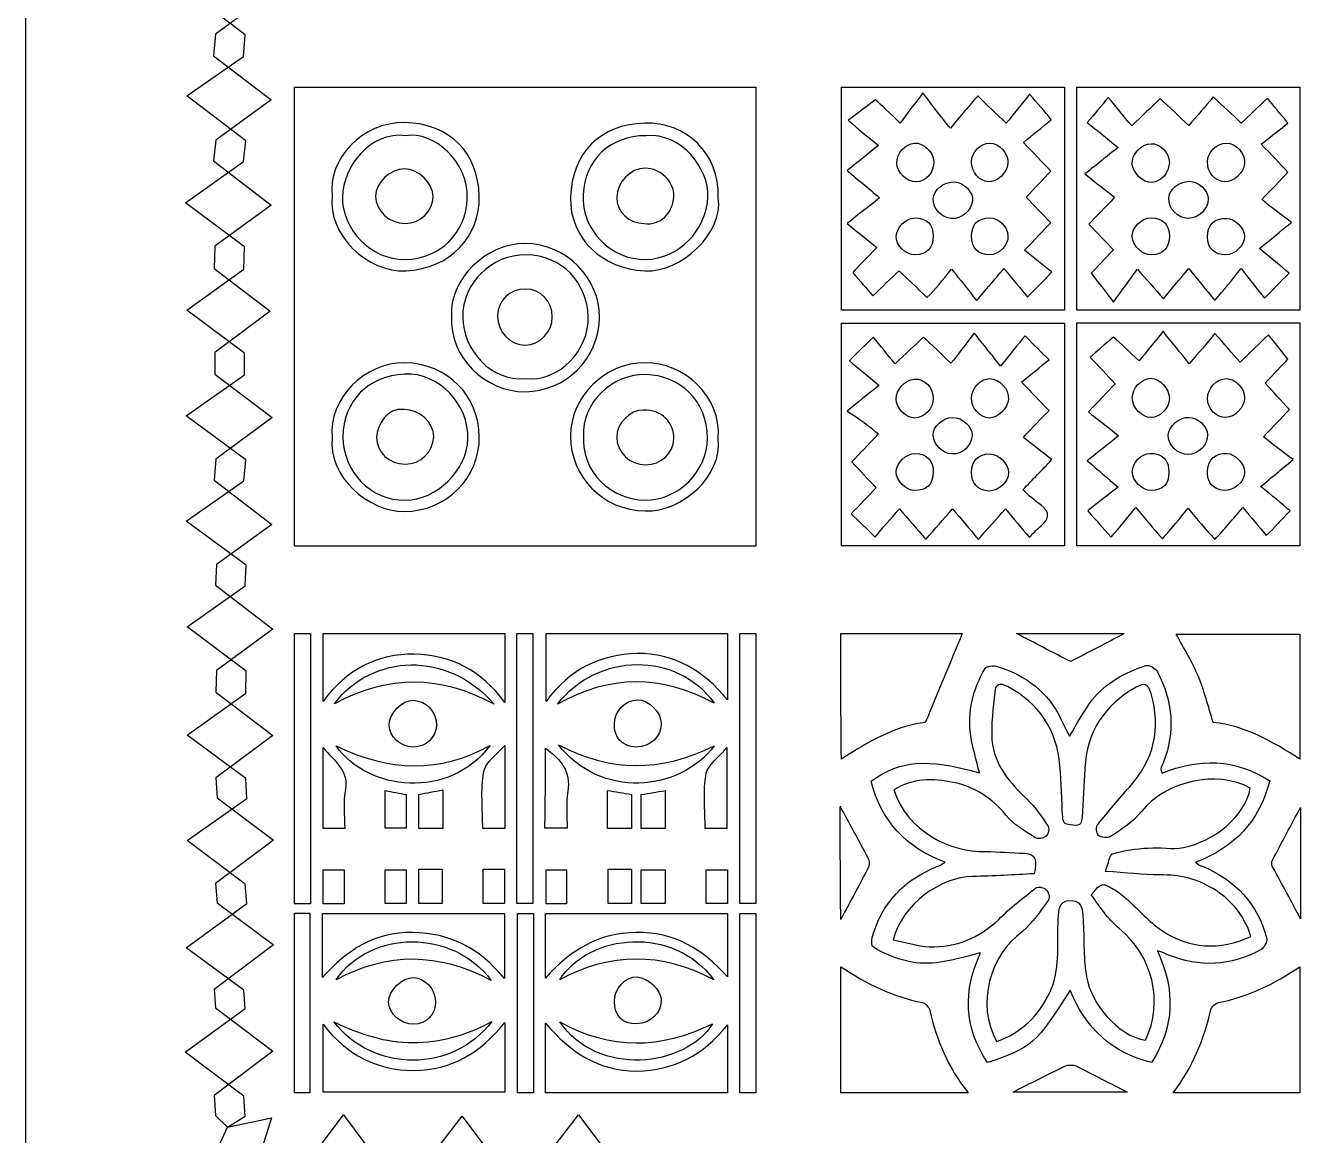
# Model space of a CAD drawing. Extents: x 10 to 233, y 268 to 515.
# Drawn here: x 123.5 to 190.6, y 392.9 to 451.3 of the extents above; entities that cross this region are included whole.
import ezdxf

# ---------------------------------------------------------------- set-up
doc = ezdxf.new("R2010")
doc.units = 0
doc.layers.add('Lid', color=7, linetype='CONTINUOUS')

msp = doc.modelspace()

# ---------------------------------------------------------------- linework, layer by layer
at = {"layer": 'Lid', "color": 1}
msp.add_lwpolyline([(126.490582, 503.357203), (123.490261, 503.357203), (123.490261, 278.354297)], dxfattribs=at)
at = {"layer": 'Lid', "color": 7}
for points in [[(132.874181, 390.58468), (134.116188, 393.288192), (135.050798, 393.872498), (134.990766, 394.923035), (131.886798, 397.239303), (135.050798, 399.545553), (134.990766, 400.506061), (131.94683, 402.73223), (135.140848, 405.068536), (135.050798, 406.089051), (132.006866, 408.375298), (135.140848, 410.591554), (135.080816, 411.642126), (132.006866, 413.928338), (135.080816, 416.144523), (135.110838, 417.285124), (132.006873, 419.631414), (135.050805, 421.787591), (135.110838, 422.868185), (131.946837, 425.184418), (134.990773, 427.310574), (135.080827, 428.421154), (131.946837, 430.737422), (135.020791, 432.8936), (135.020791, 434.034201), (131.976852, 436.290427), (134.990773, 438.446604), (135.020795, 439.617227), (131.91683, 441.93346), (134.960762, 444.119694), (135.08083, 445.200252), (131.976855, 447.576528), (134.960762, 449.642677), (135.050809, 450.783313), (131.91683, 453.189575)], [(136.41934, 452.980696), (133.483784, 450.820637), (133.393734, 449.680036), (136.41934, 447.367684), (133.513798, 445.237612), (133.393734, 444.157053), (136.41934, 441.814609), (133.453766, 439.654621), (133.423745, 438.483963), (136.359304, 436.231583), (133.453763, 434.07156), (133.453763, 432.930959), (136.479368, 430.648593), (133.513795, 428.458548), (133.423745, 427.347933), (136.44935, 425.005524), (133.543809, 422.905509), (133.483777, 421.82495), (136.509383, 419.512598), (133.543809, 417.322518), (133.513788, 416.181882), (136.509376, 413.899516), (133.513788, 411.67945), (133.573817, 410.628878), (136.539393, 408.406554), (133.48377, 406.126446), (133.573817, 405.10586), (136.539393, 402.883536), (133.423738, 400.54342), (133.48377, 399.582877), (136.509376, 397.300546), (133.423738, 394.960324), (133.48377, 393.909787), (134.116188, 393.288192), (136.441166, 393.788678), (135.767928, 391.664674)], [(137.992238, 390.984553), (140.231396, 393.938679), (142.524692, 390.864503)], [(150.298898, 390.954567), (152.598088, 393.938679), (154.80134, 391.014575)], [(144.145568, 390.864503), (146.474776, 393.878636), (148.708036, 390.894525)]]:
    msp.add_lwpolyline(points, dxfattribs=at)
for points in [[(178.171943, 448.026743)], [(190.568653, 448.026743)], [(189.938313, 446.135678)], [(143.503167, 445.475349)], [(156.140009, 445.475349)], [(169.347162, 444.034569)], [(173.279293, 444.094576)], [(183.69493, 444.06459)], [(185.706021, 444.094576)], [(184.745502, 443.074061)], [(139.631071, 442.293611)], [(159.952072, 442.203582)], [(172.228724, 441.122988)], [(143.473149, 440.852831)], [(156.049955, 440.852831)], [(171.268202, 440.192501)], [(183.69493, 440.192501)], [(174.239812, 439.201972)], [(186.666543, 439.201972)], [(172.228724, 438.451543)], [(145.904465, 435.960227)], [(148.335785, 435.990213)], [(178.171943, 435.600005)], [(190.568653, 435.630027)], [(149.806575, 432.688424)], [(171.268202, 431.637852)], [(173.279293, 431.667874)], [(183.69493, 431.637852)], [(185.706021, 431.637852)], [(143.413117, 431.067552)], [(172.288757, 430.647287)], [(184.715488, 430.647287)], [(139.631071, 429.596751)], [(140.201375, 429.626772)], [(152.868238, 429.656793)], [(159.952072, 429.536743)], [(168.386643, 429.776879)], [(156.140009, 428.155971)], [(186.726571, 428.756293)], [(173.279293, 427.765728)], [(170.277666, 426.80522)], [(182.734411, 426.80522)], [(186.096232, 424.223804)], [(137.649998, 423.863653)], [(137.649998, 419.271157)], [(148.725992, 419.271157)], [(149.356335, 419.271157)], [(150.887162, 419.271157)], [(166.405566, 419.271157)], [(178.502122, 417.800356)], [(139.751135, 415.579126)], [(151.487487, 415.549175)], [(154.489111, 414.498568)], [(186.006185, 414.588632)], [(147.94557, 413.387988)], [(148.725992, 413.387988)], [(143.893378, 413.297924)], [(150.857151, 413.237916)], [(159.741958, 413.357931)], [(143.533184, 410.806607)], [(144.193539, 410.806607)], [(155.389604, 410.806607)], [(166.375545, 410.146207)], [(140.291421, 409.005606)], [(157.160559, 409.005606)], [(160.402319, 409.005606)], [(143.533184, 406.844419)], [(144.193539, 406.87444)], [(147.585377, 406.87444)], [(154.158936, 406.87444)], [(157.160559, 406.844419)], [(160.432333, 406.844419)], [(171.898542, 407.234662)], [(140.261411, 405.043488)], [(151.967748, 405.043488)], [(161.933145, 405.073475)], [(137.649998, 404.563217)], [(161.092691, 404.53316)], [(190.598671, 404.263073)], [(166.405566, 401.741665)], [(190.568653, 401.741665)], [(148.005602, 401.021293)], [(148.695978, 401.111322)], [(150.857151, 401.141378)], [(159.711943, 401.051314)], [(154.489111, 399.910678)], [(143.923392, 398.709999)], [(148.035617, 398.860141)], [(148.725992, 398.800098)], [(151.607551, 398.830119)], [(174.600005, 397.809463)], [(150.226804, 395.108067)], [(150.857151, 395.108067)], [(175.47048, 395.138088)]]:
    msp.add_lwpolyline(points, close=True, dxfattribs=at)
for points in [[(137.649998, 423.863653), (137.649998, 431.938066), (137.649998, 439.952366), (137.649998, 448.026743)], [(137.649998, 448.026743), (145.754383, 448.026743), (153.828757, 448.026743), (161.933145, 448.026743)], [(161.933145, 448.026743), (161.933145, 439.952366), (161.933145, 431.938066), (161.933145, 423.863653)], [(166.435588, 436.290391), (166.435588, 440.16248), (166.435588, 444.06459), (166.435588, 448.026743)], [(166.435588, 448.026743), (170.337694, 448.026743), (174.209797, 448.026743), (178.171943, 448.026743)], [(170.727909, 447.7266), (170.277666, 447.126243), (169.887455, 446.645971), (169.527258, 446.135678)], [(172.168692, 445.865591), (171.658417, 446.495864), (171.268202, 447.006192), (170.727909, 447.7266)], [(176.340949, 447.666557), (175.890706, 447.096221), (175.500495, 446.615985), (175.110287, 446.135678)], [(177.481571, 446.315771), (177.121371, 446.766092), (176.791199, 447.126243), (176.340949, 447.666557)], [(178.171943, 448.026743), (178.171943, 444.124633), (178.171943, 440.222523), (178.171943, 436.290391)], [(178.832301, 436.290391), (178.832301, 440.222523), (178.832301, 444.094576), (178.832301, 448.026743)], [(178.832301, 448.026743), (182.734411, 448.026743), (186.636525, 448.026743), (190.568653, 448.026743)], [(190.568653, 448.026743), (190.568653, 444.094576), (190.568653, 440.222523), (190.568653, 436.290391)], [(168.236561, 447.366343), (167.7563, 447.006192), (167.336071, 446.706014), (166.795781, 446.28582)], [(169.527258, 446.135678), (168.986968, 446.676028), (168.536722, 447.066235), (168.236561, 447.366343)], [(173.609472, 447.576493), (173.159229, 447.036178), (172.739, 446.555907), (172.168692, 445.865591)], [(175.110287, 446.135678), (174.569991, 446.645971), (174.119751, 447.066235), (173.609472, 447.576493)], [(180.483192, 447.486464), (180.092984, 447.036178), (179.79282, 446.645971), (179.372591, 446.165735)], [(181.71386, 445.985642), (181.293631, 446.495864), (180.933438, 446.946185), (180.483192, 447.486464)], [(183.214672, 447.426421), (182.734411, 446.946185), (182.284171, 446.555907), (181.71386, 445.985642)], [(184.715488, 446.015628), (184.175191, 446.525956), (183.69493, 446.976136), (183.214672, 447.426421)], [(186.006185, 447.51645), (185.555942, 446.976136), (185.135713, 446.495864), (184.715488, 446.015628)], [(187.476979, 446.135678), (186.996721, 446.615985), (186.546475, 447.006192), (186.006185, 447.51645)], [(188.857727, 447.456372), (188.347451, 446.976136), (187.927226, 446.555907), (187.476979, 446.135678)], [(189.938313, 446.135678), (189.518088, 446.645971), (189.187905, 447.036178), (188.857727, 447.456372)], [(166.795781, 446.28582), (167.336071, 445.805549), (167.786317, 445.445327), (168.386643, 444.965091)], [(176.01077, 445.115162), (176.521049, 445.535356), (176.971292, 445.895577), (177.481571, 446.315771)], [(143.443131, 446.165735), (141.221929, 446.195721), (139.390938, 444.244683), (139.631071, 442.293611)], [(143.503167, 445.475349), (141.612144, 445.715484), (140.201375, 443.824454), (140.171364, 442.263624)], [(147.375262, 442.293611), (147.31523, 444.544862), (145.874451, 446.105727), (143.443131, 446.165735)], [(146.744923, 442.173525), (146.804951, 444.124633), (145.003975, 445.715484), (143.503167, 445.475349)], [(156.079976, 446.135678), (153.768721, 446.07567), (152.237895, 444.574813), (152.177863, 442.233603)], [(159.952072, 442.203582), (160.042119, 444.574813), (158.241142, 446.195756), (156.079976, 446.135678)], [(159.411775, 442.263624), (159.471811, 443.704439), (158.031031, 445.655442), (156.140009, 445.475349)], [(179.372591, 446.165735), (179.88287, 445.745506), (180.363131, 445.38532), (180.99347, 444.84504)], [(188.527551, 445.025134), (189.097859, 445.475349), (189.578116, 445.835535), (189.938313, 446.135678)], [(156.140009, 445.475349), (154.248982, 445.475349), (152.928267, 444.184676), (152.838217, 442.383675)], [(168.386643, 444.965091), (167.816332, 444.51484), (167.366089, 444.124633), (166.735745, 443.644397)], [(169.347162, 444.034569), (169.347162, 444.544862), (169.797408, 445.05512), (170.277666, 445.085141)], [(170.277666, 445.085141), (170.757927, 445.115127), (171.268202, 444.634891), (171.298213, 444.124633)], [(173.279293, 444.094576), (173.279293, 444.604905), (173.759554, 445.085141), (174.239812, 445.085141)], [(174.239812, 445.085141), (174.750091, 445.085141), (175.230352, 444.544862), (175.200334, 444.004547)], [(177.45155, 443.614305), (176.971292, 444.094576), (176.581081, 444.544862), (176.01077, 445.115162)], [(181.743875, 443.974561), (181.713853, 444.51484), (182.224136, 445.05512), (182.734411, 445.05512)], [(182.734411, 445.05512), (183.214672, 445.085106), (183.69493, 444.574813), (183.69493, 444.06459)], [(185.706021, 444.094576), (185.706021, 444.604905), (186.186282, 445.085141), (186.696557, 445.085141)], [(186.696557, 445.085141), (187.206832, 445.085141), (187.687093, 444.544862), (187.657079, 444.004547)], [(189.938313, 443.554332), (189.48807, 444.034569), (189.067841, 444.484784), (188.527551, 445.025134)], [(180.99347, 444.84504), (180.363131, 444.364769), (179.912887, 443.974561), (179.252526, 443.464304)], [(143.443131, 443.734425), (142.69273, 443.734425), (141.942323, 443.014018), (141.912305, 442.293611)], [(144.943946, 442.263624), (144.943946, 442.984032), (144.193539, 443.704439), (143.443131, 443.734425)], [(156.109991, 443.764412), (155.329569, 443.764412), (154.609175, 443.014018), (154.609175, 442.233603)], [(157.610803, 442.263624), (157.670838, 443.044039), (156.890409, 443.764412), (156.109991, 443.764412)], [(166.735745, 443.644397), (167.336071, 443.134068), (167.816332, 442.743931), (168.446675, 442.203582)], [(170.367712, 443.044039), (169.887455, 443.014053), (169.347162, 443.554332), (169.347162, 444.034569)], [(171.298213, 444.124633), (171.328234, 443.554332), (170.877988, 443.044039), (170.367712, 443.044039)], [(174.179783, 443.044039), (173.699522, 443.074026), (173.279293, 443.554332), (173.279293, 444.094576)], [(175.200334, 444.004547), (175.170312, 443.524276), (174.600012, 443.014018), (174.179783, 443.044039)], [(176.160852, 442.233603), (176.611096, 442.713839), (177.031325, 443.16409), (177.45155, 443.614305)], [(182.764429, 443.014018), (182.314186, 442.984032), (181.773892, 443.524276), (181.743875, 443.974561)], [(183.69493, 444.06459), (183.69493, 443.524276), (183.274704, 443.044039), (182.764429, 443.014018)], [(186.60651, 443.044039), (186.096232, 443.074026), (185.676006, 443.554332), (185.706021, 444.094576)], [(187.657079, 444.004547), (187.627058, 443.524276), (187.05675, 443.014018), (186.60651, 443.044039)], [(171.268202, 442.143574), (171.268202, 442.623811), (171.838513, 443.074061), (172.408825, 443.044039)], [(172.408825, 443.044039), (172.889082, 443.014053), (173.369343, 442.50376), (173.339325, 442.05351)], [(179.252526, 443.464304), (179.852852, 442.984032), (180.333113, 442.623811), (180.81337, 442.233603)], [(183.664915, 442.173525), (183.664915, 442.623811), (184.205212, 443.074061), (184.745502, 443.074061)], [(184.745502, 443.074061), (185.225763, 443.074061), (185.736038, 442.593789), (185.736038, 442.143574)], [(188.557566, 442.113517), (189.097859, 442.683853), (189.518088, 443.104082), (189.938313, 443.554332)], [(139.631071, 442.293611), (139.390938, 440.252509), (141.492079, 438.27145), (143.503167, 438.361514)], [(140.171364, 442.263624), (140.141343, 440.582744), (141.642155, 438.931815), (143.473149, 438.961801)], [(141.912305, 442.293611), (141.942326, 441.513196), (142.632695, 440.852831), (143.473149, 440.852831)], [(143.473149, 440.852831), (144.253571, 440.852831), (144.943946, 441.513196), (144.943946, 442.263624)], [(143.503167, 438.361514), (145.874451, 438.481565), (147.405277, 440.16248), (147.375262, 442.293611)], [(152.838217, 442.383675), (152.74817, 440.492645), (154.309018, 438.931815), (156.140009, 438.961801)], [(156.049955, 440.852831), (156.920431, 440.732745), (157.55077, 441.393145), (157.610803, 442.263624)], [(156.140009, 438.961801), (157.880949, 438.991787), (159.321729, 440.492645), (159.411775, 442.263624)], [(143.473149, 438.961801), (145.334157, 438.991787), (146.684887, 440.372559), (146.744923, 442.173525)], [(152.177863, 442.233603), (152.11783, 440.072416), (153.858771, 438.451543), (156.079976, 438.361514)], [(154.609175, 442.233603), (154.609175, 441.453153), (155.269536, 440.852831), (156.049955, 440.852831)], [(156.079976, 438.361514), (158.031031, 438.27145), (160.222219, 440.342608), (159.952072, 442.203582)], [(168.446675, 442.203582), (167.846346, 441.723345), (167.366089, 441.363124), (166.735745, 440.852831)], [(172.228724, 441.122988), (171.688431, 441.152974), (171.268202, 441.633281), (171.268202, 442.143574)], [(173.339325, 442.05351), (173.249279, 441.51316), (172.769018, 441.062981), (172.228724, 441.122988)], [(177.45155, 440.882852), (177.00131, 441.363124), (176.581081, 441.813374), (176.160852, 442.233603)], [(180.81337, 442.233603), (180.303095, 441.693253), (179.88287, 441.243074), (179.462641, 440.82288)], [(184.68547, 441.122988), (184.145176, 441.122988), (183.634901, 441.633281), (183.664915, 442.173525)], [(185.736038, 442.143574), (185.736038, 441.603224), (185.255777, 441.122988), (184.68547, 441.122988)], [(190.118413, 440.912909), (189.518088, 441.363124), (189.037827, 441.723345), (188.557566, 442.113517)], [(169.317147, 440.192501), (169.347169, 440.672773), (169.827423, 441.122988), (170.277666, 441.153009)], [(170.277666, 441.153009), (170.93802, 441.153009), (171.268202, 440.792788), (171.268202, 440.192501)], [(173.279293, 440.192501), (173.279293, 440.792788), (173.63949, 441.153009), (174.239812, 441.153009)], [(174.239812, 441.153009), (174.720073, 441.153009), (175.200334, 440.672773), (175.200334, 440.192501)], [(181.743875, 440.16248), (181.713853, 440.642716), (182.224136, 441.153009), (182.734411, 441.153009)], [(182.734411, 441.153009), (183.334737, 441.153009), (183.69493, 440.792788), (183.69493, 440.192501)], [(185.706021, 440.132459), (185.675999, 440.762837), (186.066217, 441.153009), (186.696557, 441.122988)], [(186.696557, 441.122988), (187.1468, 441.122988), (187.627061, 440.642716), (187.657079, 440.16248)], [(188.437501, 439.532137), (189.037827, 440.012373), (189.48807, 440.402616), (190.118413, 440.912909)], [(166.735745, 440.852831), (167.336071, 440.372559), (167.816332, 439.982387), (168.296593, 439.592144)], [(176.070806, 439.442108), (176.611096, 440.012373), (177.00131, 440.432637), (177.45155, 440.882852)], [(179.462641, 440.82288), (179.912887, 440.342608), (180.333113, 439.892323), (180.753342, 439.472094)], [(149.776564, 439.802294), (147.76547, 439.802294), (145.784404, 437.941321), (145.904465, 435.960227)], [(153.708692, 435.930135), (153.708692, 437.911229), (151.997763, 439.802294), (149.776564, 439.802294)], [(168.296593, 439.592144), (167.786317, 439.05183), (167.366089, 438.631601), (167.03591, 438.27145)], [(170.307684, 439.201972), (169.827423, 439.201972), (169.287129, 439.71223), (169.317147, 440.192501)], [(171.268202, 440.192501), (171.268202, 439.562158), (170.93802, 439.231958), (170.307684, 439.201972)], [(174.239812, 439.201972), (173.63949, 439.201972), (173.279293, 439.562158), (173.279293, 440.192501)], [(175.200334, 440.192501), (175.230355, 439.71223), (174.720073, 439.201972), (174.239812, 439.201972)], [(182.764429, 439.201972), (182.284171, 439.171986), (181.773892, 439.652187), (181.743875, 440.16248)], [(183.69493, 440.192501), (183.69493, 439.562158), (183.364754, 439.231958), (182.764429, 439.201972)], [(186.666543, 439.201972), (186.066217, 439.201972), (185.706021, 439.532137), (185.706021, 440.132459)], [(187.657079, 440.16248), (187.657079, 439.71223), (187.1468, 439.201972), (186.666543, 439.201972)], [(149.836597, 439.201972), (148.035617, 439.231958), (146.474776, 437.701185), (146.50479, 435.930135)], [(153.108367, 435.960227), (153.048331, 437.731136), (151.757634, 439.171951), (149.836597, 439.201972)], [(177.511586, 438.301471), (177.031325, 438.661693), (176.581081, 439.05183), (176.070806, 439.442108)], [(180.753342, 439.472094), (180.303095, 438.991858), (179.88287, 438.541607), (179.582705, 438.241429)], [(189.998345, 438.241429), (189.548102, 438.631601), (189.067841, 439.021879), (188.437501, 439.532137)], [(167.03591, 438.27145), (167.426121, 437.8212), (167.7563, 437.430992), (168.086478, 437.040785)], [(168.086478, 437.040785), (168.596754, 437.521056), (169.016979, 437.941321), (169.467229, 438.361514)], [(169.467229, 438.361514), (169.947487, 437.911229), (170.39773, 437.491), (170.93802, 436.950721)], [(170.93802, 436.950721), (171.388267, 437.400971), (171.748467, 437.851186), (172.228724, 438.451543)], [(172.228724, 438.451543), (172.708985, 437.881278), (173.069179, 437.400971), (173.54944, 436.800649)], [(173.54944, 436.800649), (174.059715, 437.400971), (174.449926, 437.851186), (174.990219, 438.481565)], [(174.990219, 438.481565), (175.47048, 437.911229), (175.860691, 437.430992), (176.220885, 436.980777)], [(176.220885, 436.980777), (176.671131, 437.430992), (177.031325, 437.791214), (177.511586, 438.301471)], [(179.582705, 438.241429), (179.942902, 437.761157), (180.273081, 437.37095), (180.753342, 436.710585)], [(180.753342, 436.710585), (181.203585, 437.340963), (181.563778, 437.8212), (182.014025, 438.451543)], [(182.014025, 438.451543), (182.5243, 437.881278), (182.914511, 437.430992), (183.394772, 436.890678)], [(183.394772, 436.890678), (183.814998, 437.400971), (184.205212, 437.881278), (184.715488, 438.481565)], [(184.715488, 438.481565), (185.225763, 437.881278), (185.585956, 437.400971), (186.096232, 436.800649)], [(186.096232, 436.800649), (186.576493, 437.37095), (186.966704, 437.851186), (187.476979, 438.481565)], [(187.476979, 438.481565), (187.95724, 437.881278), (188.317437, 437.400971), (188.707644, 436.920735)], [(188.707644, 436.920735), (189.157891, 437.400971), (189.518088, 437.761157), (189.998345, 438.241429)], [(149.806575, 437.400971), (148.996139, 437.430957), (148.365795, 436.800649), (148.335785, 435.990213)], [(151.217344, 435.930135), (151.217344, 436.770628), (150.617019, 437.400971), (149.806575, 437.400971)], [(178.171943, 436.290391), (174.299844, 436.290391), (170.39773, 436.290391), (166.435588, 436.290391)], [(190.568653, 436.290391), (186.636525, 436.290391), (182.764429, 436.290391), (178.832301, 436.290391)], [(145.904465, 435.960227), (145.814418, 433.799039), (147.675423, 431.998038), (149.806575, 431.998038)], [(146.50479, 435.930135), (146.50479, 434.249254), (147.975591, 432.508331), (149.806575, 432.688424)], [(148.335785, 435.990213), (148.335785, 435.14979), (148.996139, 434.459404), (149.776564, 434.459404)], [(149.776564, 434.459404), (150.556983, 434.459404), (151.217344, 435.14979), (151.217344, 435.930135)], [(149.806575, 432.688424), (151.577537, 432.508331), (153.168396, 434.189247), (153.108367, 435.960227)], [(149.806575, 431.998038), (151.877698, 432.028024), (153.678674, 433.678989), (153.708692, 435.930135)], [(166.435588, 423.893675), (166.435588, 427.765728), (166.435588, 431.637852), (166.435588, 435.600005)], [(166.435588, 435.600005), (170.307684, 435.600005), (174.179783, 435.600005), (178.171943, 435.600005)], [(178.171943, 435.600005), (178.171943, 431.69793), (178.171943, 427.825806), (178.171943, 423.893675)], [(178.832301, 423.893675), (178.832301, 427.825806), (178.832301, 431.69793), (178.832301, 435.630027)], [(178.832301, 435.630027), (182.734411, 435.630027), (186.636525, 435.630027), (190.568653, 435.630027)], [(190.568653, 435.630027), (190.568653, 431.69793), (190.568653, 427.825806), (190.568653, 423.893675)], [(168.116496, 434.879598), (167.696267, 434.459404), (167.306056, 434.099218), (166.855813, 433.618946)], [(169.257111, 433.468839), (168.836886, 433.979132), (168.476689, 434.429347), (168.116496, 434.879598)], [(170.757927, 434.879598), (170.277666, 434.429347), (169.827423, 434.009119), (169.257111, 433.468839)], [(172.19871, 433.498896), (171.628395, 434.039175), (171.208167, 434.459404), (170.757927, 434.879598)], [(173.429379, 435.089712), (172.949118, 434.459404), (172.588921, 433.979132), (172.19871, 433.498896)], [(174.810123, 433.348789), (174.329862, 433.979132), (173.939651, 434.429347), (173.429379, 435.089712)], [(176.10082, 434.93964), (175.710613, 434.459404), (175.320398, 433.979132), (174.810123, 433.348789)], [(177.361503, 433.678989), (176.941274, 434.099218), (176.581081, 434.459404), (176.10082, 434.93964)], [(180.753342, 434.879598), (180.303095, 434.48939), (179.912887, 434.159225), (179.522673, 433.799039)], [(182.104071, 433.618946), (181.563778, 434.129204), (181.143549, 434.549433), (180.753342, 434.879598)], [(183.364754, 435.179776), (182.884493, 434.57949), (182.494282, 434.099218), (182.104071, 433.618946)], [(184.745502, 433.468839), (184.265241, 434.069161), (183.875033, 434.549433), (183.364754, 435.179776)], [(186.096232, 435.059761), (185.676006, 434.549433), (185.255777, 434.069161), (184.745502, 433.468839)], [(187.416947, 433.558904), (186.966704, 434.069161), (186.60651, 434.48939), (186.096232, 435.059761)], [(188.917759, 434.999718), (188.407483, 434.519412), (187.987254, 434.099218), (187.416947, 433.558904)], [(189.938313, 433.708975), (189.548102, 434.189247), (189.247938, 434.57949), (188.917759, 434.999718)], [(143.443131, 433.528847), (141.372011, 433.558833), (139.390938, 431.607831), (139.631071, 429.596751)], [(147.375262, 429.626772), (147.345241, 431.787959), (145.724368, 433.468839), (143.443131, 433.528847)], [(156.109991, 433.528847), (153.978839, 433.528847), (152.177863, 431.757938), (152.177863, 429.656793)], [(159.952072, 429.536743), (160.132169, 431.817945), (158.091064, 433.528847), (156.109991, 433.528847)], [(166.855813, 433.618946), (167.306056, 433.25876), (167.786317, 432.868482), (168.416654, 432.328203)], [(175.920724, 432.508331), (176.430999, 432.92856), (176.881246, 433.288711), (177.361503, 433.678989)], [(179.522673, 433.799039), (180.002934, 433.318803), (180.423163, 432.868482), (180.843392, 432.418302)], [(188.737662, 432.448324), (189.187905, 432.92856), (189.608134, 433.37881), (189.938313, 433.708975)], [(143.443131, 432.92856), (141.552108, 432.838531), (140.201375, 431.517802), (140.201375, 429.626772)], [(146.774937, 429.506686), (146.834969, 431.307687), (145.274125, 433.018624), (143.443131, 432.92856)], [(156.140009, 432.898574), (154.369046, 432.958546), (152.718156, 431.367695), (152.868238, 429.656793)], [(159.381765, 429.566764), (159.381765, 431.547788), (157.910967, 432.868482), (156.140009, 432.898574)], [(168.416654, 432.328203), (167.786317, 431.847967), (167.336071, 431.457794), (166.735745, 430.977523)], [(169.317147, 431.607831), (169.317147, 432.118159), (169.767387, 432.628382), (170.277666, 432.658438)], [(170.277666, 432.658438), (170.787941, 432.718446), (171.298213, 432.178202), (171.268202, 431.637852)], [(173.279293, 431.667874), (173.279293, 432.178202), (173.759554, 432.688424), (174.239812, 432.688424)], [(174.239812, 432.688424), (174.750091, 432.688424), (175.260363, 432.14811), (175.230352, 431.607831)], [(177.361503, 431.007509), (176.881246, 431.487781), (176.491031, 431.938066), (175.920724, 432.508331)], [(180.843392, 432.418302), (180.393145, 431.938066), (179.972916, 431.487781), (179.432626, 430.947466)], [(181.743875, 431.667874), (181.743875, 432.178202), (182.224136, 432.688424), (182.704397, 432.718446)], [(182.704397, 432.718446), (183.214672, 432.68846), (183.69493, 432.178202), (183.69493, 431.637852)], [(185.706021, 431.637852), (185.706021, 432.178202), (186.186282, 432.688424), (186.696557, 432.688424)], [(186.696557, 432.688424), (187.176818, 432.688424), (187.657079, 432.178202), (187.657079, 431.667874)], [(190.028363, 431.067552), (189.548102, 431.547788), (189.157891, 431.998038), (188.737662, 432.448324)], [(170.307684, 430.617337), (169.827423, 430.617337), (169.317147, 431.127559), (169.317147, 431.607831)], [(171.268202, 431.637852), (171.268202, 431.127559), (170.817956, 430.647287), (170.307684, 430.617337)], [(174.209797, 430.617337), (173.729536, 430.647323), (173.279293, 431.127559), (173.279293, 431.667874)], [(175.230352, 431.607831), (175.20033, 431.127559), (174.660041, 430.617337), (174.209797, 430.617337)], [(182.734411, 430.647287), (182.25415, 430.647287), (181.743875, 431.157616), (181.743875, 431.667874)], [(183.69493, 431.637852), (183.69493, 431.127559), (183.214672, 430.647287), (182.734411, 430.647287)], [(186.666543, 430.647287), (186.186282, 430.617301), (185.706021, 431.097573), (185.706021, 431.637852)], [(187.657079, 431.667874), (187.657079, 431.187602), (187.1468, 430.647287), (186.666543, 430.647287)], [(143.413117, 431.067552), (142.51263, 431.157616), (142.002351, 430.287137), (141.972337, 429.596751)], [(144.973964, 429.626772), (144.973964, 430.377201), (144.253571, 431.067552), (143.413117, 431.067552)], [(156.019944, 431.03753), (155.299554, 431.03753), (154.609175, 430.347179), (154.609175, 429.596751)], [(157.610803, 429.506686), (157.640789, 430.377201), (156.950445, 431.067552), (156.019944, 431.03753)], [(166.735745, 430.977523), (167.426121, 430.557259), (167.876367, 430.197108), (168.386643, 429.776879)], [(176.01077, 429.596751), (176.521049, 430.137065), (176.941274, 430.58728), (177.361503, 431.007509)], [(179.432626, 430.947466), (179.942902, 430.527272), (180.423163, 430.167016), (181.023485, 429.686779)], [(188.647612, 429.626772), (189.187905, 430.197108), (189.608134, 430.617337), (190.028363, 431.067552)], [(171.268202, 429.716836), (171.238181, 430.167016), (171.778481, 430.647287), (172.288757, 430.647287)], [(172.288757, 430.647287), (172.799032, 430.647287), (173.339325, 430.167016), (173.309311, 429.716836)], [(183.634901, 429.716836), (183.664922, 430.197108), (184.205212, 430.677344), (184.715488, 430.647287)], [(184.715488, 430.647287), (185.195745, 430.647287), (185.706021, 430.167016), (185.706021, 429.746822)], [(139.631071, 429.596751), (139.390938, 427.525592), (141.552108, 425.69464), (143.413117, 425.69464)], [(140.201375, 429.626772), (140.201375, 427.795785), (141.672176, 426.264976), (143.473149, 426.294962)], [(141.972337, 429.596751), (141.942316, 428.816371), (142.662712, 428.185992), (143.473149, 428.185992)], [(143.413117, 425.69464), (145.664336, 425.69464), (147.405277, 427.525592), (147.375262, 429.626772)], [(143.473149, 428.185992), (144.283589, 428.185992), (144.943946, 428.846322), (144.973964, 429.626772)], [(143.473149, 426.294962), (145.124043, 426.294962), (146.714905, 427.855828), (146.774937, 429.506686)], [(152.177863, 429.656793), (152.177863, 427.555684), (153.858771, 425.754683), (156.109991, 425.724662)], [(152.868238, 429.656793), (152.718156, 427.795785), (154.339032, 426.294962), (156.109991, 426.294962)], [(154.609175, 429.596751), (154.609175, 428.816371), (155.299554, 428.155971), (156.140009, 428.155971)], [(156.109991, 426.294962), (157.850931, 426.264976), (159.381765, 427.825806), (159.381765, 429.566764)], [(156.109991, 425.724662), (158.061049, 425.664619), (160.192204, 427.58567), (159.952072, 429.536743)], [(156.140009, 428.155971), (156.920431, 428.155971), (157.610803, 428.786314), (157.610803, 429.506686)], [(168.386643, 429.776879), (167.816332, 429.176522), (167.396106, 428.756293), (166.975874, 428.306043)], [(172.258742, 428.726271), (171.718449, 428.756258), (171.298213, 429.206508), (171.268202, 429.716836)], [(173.309311, 429.716836), (173.27929, 429.146536), (172.799032, 428.696285), (172.258742, 428.726271)], [(177.511586, 428.426128), (176.971292, 428.846322), (176.491031, 429.206508), (176.01077, 429.596751)], [(181.023485, 429.686779), (180.453177, 429.206508), (179.972916, 428.846322), (179.372591, 428.366085)], [(184.68547, 428.696285), (184.145176, 428.696285), (183.634901, 429.176522), (183.634901, 429.716836)], [(185.706021, 429.746822), (185.736042, 429.206508), (185.225763, 428.696285), (184.68547, 428.696285)], [(190.20846, 428.426128), (189.608134, 428.876378), (189.127873, 429.2366), (188.647612, 429.626772)], [(166.975874, 428.306043), (167.426121, 427.825806), (167.846346, 427.375591), (168.266575, 426.955327)], [(169.317147, 427.765728), (169.317147, 428.246), (169.827423, 428.756293), (170.337694, 428.756293)], [(170.337694, 428.756293), (170.93802, 428.726307), (171.298213, 428.366085), (171.268202, 427.765728)], [(173.279293, 427.765728), (173.279293, 428.366085), (173.63949, 428.726271), (174.239812, 428.726271)], [(174.239812, 428.726271), (174.720073, 428.726271), (175.230352, 428.216014), (175.230352, 427.735777)], [(175.980756, 426.835277), (176.521049, 427.405577), (176.941274, 427.825806), (177.511586, 428.426128)], [(179.372591, 428.366085), (179.972916, 427.855828), (180.423163, 427.46562), (180.99347, 426.985348)], [(181.743875, 427.795785), (181.743875, 428.246), (182.224136, 428.756293), (182.674379, 428.756293)], [(182.674379, 428.756293), (183.304722, 428.786279), (183.69493, 428.396107), (183.664915, 427.765728)], [(185.706021, 427.855828), (185.736042, 428.426128), (186.126249, 428.786314), (186.726571, 428.756293)], [(186.726571, 428.756293), (187.176818, 428.726307), (187.657079, 428.216014), (187.657079, 427.765728)], [(188.497533, 427.015335), (189.097859, 427.495641), (189.548102, 427.885814), (190.20846, 428.426128)], [(170.277666, 426.80522), (169.827423, 426.80522), (169.317147, 427.315548), (169.317147, 427.765728)], [(171.268202, 427.765728), (171.268202, 427.135455), (170.908009, 426.775234), (170.277666, 426.80522)], [(174.209797, 426.775234), (173.609472, 426.80522), (173.279293, 427.165441), (173.279293, 427.765728)], [(175.230352, 427.735777), (175.230352, 427.255506), (174.720073, 426.775234), (174.209797, 426.775234)], [(182.734411, 426.80522), (182.25415, 426.80522), (181.743875, 427.315548), (181.743875, 427.795785)], [(183.664915, 427.765728), (183.694937, 427.135455), (183.334737, 426.80522), (182.734411, 426.80522)], [(186.576493, 426.80522), (185.976167, 426.865263), (185.676006, 427.225484), (185.706021, 427.855828)], [(187.657079, 427.765728), (187.657079, 427.255506), (187.086772, 426.775234), (186.576493, 426.80522)], [(168.266575, 426.955327), (167.816332, 426.475055), (167.396106, 426.02484), (166.945863, 425.57459)], [(176.941274, 426.02484), (176.611096, 426.264976), (176.310938, 426.535098), (175.980756, 426.835277)], [(180.99347, 426.985348), (180.423163, 426.535098), (179.942902, 426.174947), (179.402612, 425.724662)], [(190.058377, 425.724662), (189.608134, 426.114869), (189.127873, 426.505112), (188.497533, 427.015335)], [(166.945863, 425.57459), (167.366089, 425.154361), (167.7563, 424.824161), (168.206543, 424.343925)], [(168.206543, 424.343925), (168.626775, 424.854218), (169.016979, 425.304433), (169.49724, 425.844712)], [(169.49724, 425.844712), (169.977501, 425.274412), (170.39773, 424.79414), (170.877988, 424.223804)], [(170.877988, 424.223804), (171.358249, 424.79414), (171.778481, 425.24439), (172.288757, 425.844712)], [(172.288757, 425.844712), (172.769018, 425.274412), (173.159229, 424.79414), (173.63949, 424.223804)], [(173.63949, 424.223804), (174.119751, 424.764154), (174.539976, 425.24439), (175.080269, 425.844712)], [(175.080269, 425.844712), (175.500495, 425.304433), (175.890706, 424.854218), (176.310938, 424.343925)], [(176.941274, 424.944247), (177.361503, 425.304433), (177.45155, 425.664619), (176.941274, 426.02484)], [(179.402612, 425.724662), (179.852852, 425.214404), (180.183031, 424.854218), (180.633277, 424.343925)], [(180.633277, 424.343925), (181.083517, 424.884169), (181.473732, 425.36444), (181.923971, 425.904755)], [(181.923971, 425.904755), (182.434254, 425.334454), (182.824461, 424.824161), (183.334737, 424.253896)], [(183.334737, 424.253896), (183.814998, 424.824161), (184.235227, 425.304433), (184.68547, 425.874733)], [(184.68547, 425.874733), (185.165731, 425.24439), (185.585956, 424.79414), (186.096232, 424.223804)], [(186.096232, 424.223804), (186.576493, 424.764154), (187.026736, 425.274412), (187.567029, 425.904755)], [(187.567029, 425.904755), (188.017272, 425.36444), (188.407483, 424.884169), (188.797698, 424.433989)], [(188.797698, 424.433989), (189.247938, 424.884169), (189.578116, 425.24439), (190.058377, 425.724662)], [(176.310938, 424.343925), (176.611096, 424.614082), (176.761178, 424.79414), (176.941274, 424.944247)], [(161.933145, 423.863653), (153.828757, 423.863653), (145.754383, 423.863653), (137.649998, 423.863653)], [(178.171943, 423.893675), (174.299844, 423.893675), (170.39773, 423.893675), (166.435588, 423.893675)], [(190.568653, 423.893675), (186.636525, 423.893675), (182.764429, 423.893675), (178.832301, 423.893675)], [(137.649998, 419.271157), (137.950159, 419.271157), (138.220305, 419.271157), (138.490452, 419.271157)], [(137.649998, 405.043488), (137.649998, 409.816007), (137.649998, 414.528589), (137.649998, 419.271157)], [(138.490452, 419.271157), (138.490452, 414.528589), (138.490452, 409.816007), (138.490452, 405.043488)], [(139.15081, 415.699247), (139.15081, 416.989955), (139.15081, 418.100534), (139.15081, 419.271157)], [(139.15081, 419.271157), (142.332534, 419.271157), (145.484236, 419.271157), (148.725992, 419.271157)], [(148.725992, 419.271157), (148.725992, 418.070513), (148.725992, 416.929912), (148.725992, 415.639204)], [(149.356335, 419.271157), (149.6565, 419.271157), (149.896629, 419.271157), (150.19679, 419.271157)], [(149.356335, 405.073475), (149.356335, 409.816007), (149.356335, 414.528589), (149.356335, 419.271157)], [(150.19679, 419.271157), (150.19679, 414.528589), (150.19679, 409.816007), (150.19679, 405.073475)], [(150.887162, 419.271157), (154.068886, 419.271157), (157.220592, 419.271157), (160.432333, 419.271157)], [(150.887162, 415.699247), (150.887162, 416.929912), (150.887162, 418.040492), (150.887162, 419.271157)], [(160.432333, 419.271157), (160.432333, 418.160542), (160.432333, 417.019941), (160.432333, 415.789311)], [(161.092691, 405.073475), (161.092691, 409.816007), (161.092691, 414.528589), (161.092691, 419.271157)], [(161.092691, 419.271157), (161.392855, 419.271157), (161.632988, 419.271157), (161.933145, 419.271157)], [(161.933145, 419.271157), (161.933145, 414.528589), (161.933145, 409.816007), (161.933145, 405.073475)], [(166.405566, 419.271157), (168.596754, 419.271157), (170.727909, 419.271157), (172.799032, 419.271157)], [(166.435588, 412.667616), (166.405566, 414.918796), (166.405566, 417.049962), (166.405566, 419.271157)], [(172.799032, 419.271157), (172.168692, 417.770405), (171.538345, 416.239491), (170.847973, 414.588632)], [(178.502122, 417.800356), (177.5416, 418.280628), (176.611096, 418.790885), (175.650577, 419.271157)], [(175.650577, 419.271157), (177.5416, 419.271157), (179.432626, 419.271157), (181.323649, 419.271157)], [(181.323649, 419.271157), (180.393145, 418.760899), (179.402612, 418.280628), (178.502122, 417.800356)], [(185.225763, 417.019941), (184.895584, 417.770405), (184.475359, 418.490777), (184.055126, 419.241136)], [(184.055126, 419.241136), (186.246314, 419.241136), (188.377465, 419.241136), (190.568653, 419.241136)], [(190.568653, 419.241136), (190.568653, 417.049962), (190.568653, 414.918796), (190.568653, 412.667616)], [(143.95341, 418.190599), (142.032369, 418.220585), (140.381475, 417.380127), (139.15081, 415.699247)], [(139.751135, 415.579126), (141.732208, 418.220585), (145.724368, 418.400678), (148.155685, 415.54914)], [(148.725992, 415.639204), (147.49533, 417.350141), (145.844429, 418.160542), (143.95341, 418.190599)], [(155.689762, 418.220585), (153.798739, 418.190599), (152.11783, 417.410148), (150.887162, 415.699247)], [(151.487487, 415.549175), (153.588624, 418.310649), (157.820917, 418.34067), (159.741958, 415.609218)], [(160.432333, 415.789311), (159.201664, 417.320084), (157.610803, 418.250641), (155.689762, 418.220585)], [(173.249279, 413.898246), (173.039164, 415.158932), (173.369343, 416.359576), (173.999683, 417.44017)], [(173.999683, 417.44017), (174.059715, 417.56022), (174.479944, 417.620298), (174.690058, 417.530269)], [(174.690058, 417.530269), (176.160852, 417.049962), (177.331486, 416.179483), (177.991847, 414.768725)], [(179.612723, 415.759219), (180.333113, 416.689776), (181.353667, 417.230055), (182.464264, 417.590241)], [(182.464264, 417.590241), (182.614347, 417.650284), (182.974543, 417.44017), (183.06459, 417.260077)], [(148.155685, 415.54914), (145.334157, 417.079913), (142.632695, 417.10997), (139.751135, 415.579126)], [(159.741958, 415.609218), (156.950445, 417.110005), (154.248982, 417.110005), (151.487487, 415.549175)], [(183.06459, 417.260077), (183.875033, 415.699247), (184.025109, 414.108395), (183.364754, 412.457466)], [(186.006185, 414.588632), (185.736038, 415.459111), (185.525924, 416.269547), (185.225763, 417.019941)], [(174.509951, 416.179413), (174.419905, 415.338955), (174.29984, 414.498497), (174.359876, 413.658075)], [(175.170312, 416.479591), (174.780101, 416.689706), (174.539973, 416.629698), (174.509951, 416.179413)], [(177.931807, 412.307359), (177.781725, 414.198354), (176.851221, 415.609147), (175.170312, 416.479591)], [(181.953986, 416.449605), (180.273074, 415.519083), (179.342573, 414.108325), (179.252523, 412.157252)], [(181.593792, 411.196709), (182.88449, 412.637524), (183.274697, 414.258361), (182.734408, 416.119405)], [(182.734408, 416.119405), (182.584325, 416.629698), (182.374214, 416.689706), (181.953986, 416.449605)], [(142.632695, 414.438525), (142.602708, 415.068903), (143.323067, 415.789311), (143.923392, 415.759219)], [(143.923392, 415.759219), (144.58375, 415.729233), (145.124043, 415.158932), (145.124043, 414.438525)], [(154.489111, 414.498568), (154.489111, 415.188954), (155.029404, 415.759219), (155.71978, 415.789311)], [(155.71978, 415.789311), (156.260073, 415.789311), (156.950445, 415.128946), (156.950445, 414.55861)], [(178.44209, 413.86826), (178.862315, 414.55861), (179.192498, 415.188954), (179.612723, 415.759219)], [(177.991847, 414.768725), (178.111911, 414.498568), (178.26199, 414.228446), (178.44209, 413.86826)], [(143.893378, 413.297924), (143.233016, 413.297924), (142.632695, 413.838168), (142.632695, 414.438525)], [(145.124043, 414.438525), (145.094022, 413.808217), (144.58375, 413.297924), (143.893378, 413.297924)], [(155.62973, 413.297924), (154.909343, 413.32791), (154.4591, 413.778195), (154.489111, 414.498568)], [(156.950445, 414.55861), (156.980466, 413.86826), (156.380137, 413.297924), (155.62973, 413.297924)], [(170.847973, 414.588632), (169.377176, 414.438525), (167.906382, 413.628124), (166.435588, 412.667616)], [(190.568653, 412.667616), (189.097859, 413.598067), (187.657079, 414.438525), (186.006185, 414.588632)], [(147.94557, 413.387988), (145.814418, 410.506429), (141.492079, 410.9867), (139.841182, 413.358002)], [(139.841182, 413.358002), (142.632695, 412.007322), (145.304143, 411.917222), (147.94557, 413.387988)], [(147.615391, 412.007286), (147.675423, 412.487523), (148.275749, 412.87766), (148.725992, 413.387988)], [(148.725992, 413.387988), (148.725992, 411.827123), (148.725992, 410.446421), (148.725992, 409.005606)], [(159.741958, 413.357931), (157.910967, 410.926657), (153.73871, 410.566471), (151.547523, 413.418009)], [(151.547523, 413.418009), (154.248982, 411.977194), (156.920431, 411.977194), (159.741958, 413.357931)], [(173.699522, 411.947208), (173.54944, 412.607538), (173.339325, 413.237916), (173.249279, 413.898246)], [(174.359876, 413.658075), (174.47994, 412.337345), (175.320395, 411.406859), (176.220881, 410.536344)], [(139.15081, 409.005606), (139.15081, 410.386343), (139.15081, 411.76715), (139.15081, 413.267902)], [(139.15081, 413.267902), (139.751135, 412.54753), (140.531557, 412.067259), (140.321443, 410.9867)], [(150.827129, 409.035592), (150.857151, 410.446421), (150.857151, 411.827123), (150.857151, 413.237916)], [(150.857151, 413.237916), (151.667584, 412.667616), (152.207877, 412.007286), (152.027784, 410.956608)], [(159.321729, 411.917152), (159.411775, 412.367437), (159.98209, 412.757645), (160.402319, 413.267902)], [(160.402319, 413.267902), (160.402319, 411.797101), (160.402319, 410.416364), (160.402319, 409.005606)], [(167.996428, 411.496958), (169.527258, 412.607538), (170.908009, 412.727658), (173.699522, 411.947208)], [(183.304722, 411.917152), (185.255777, 412.727658), (187.1468, 412.697567), (188.977791, 411.526979)], [(178.08189, 409.605893), (178.021854, 410.506358), (178.021854, 411.406859), (177.931807, 412.307359)], [(179.252523, 412.157252), (179.192491, 411.316794), (179.162476, 410.44635), (179.10244, 409.605893)], [(187.95724, 411.136701), (186.186282, 412.127231), (183.484819, 411.496887), (182.224136, 409.906071)], [(183.364754, 412.457466), (183.334733, 412.367437), (183.274708, 412.247387), (183.24469, 412.157287)], [(183.24469, 412.157287), (183.24469, 412.097315), (183.274676, 412.037237), (183.304722, 411.917152)], [(147.555359, 409.005606), (147.555359, 410.026192), (147.435295, 411.046743), (147.615391, 412.007286)], [(159.2617, 409.005606), (159.2617, 409.9961), (159.141632, 410.9867), (159.321729, 411.917152)], [(171.898542, 407.234662), (169.827423, 408.015077), (168.536722, 409.395814), (167.996428, 411.496958)], [(172.318767, 411.43688), (171.268195, 411.646994), (170.187609, 411.677016), (169.197076, 411.046672)], [(175.11028, 409.695922), (174.359876, 410.626444), (173.429372, 411.226765), (172.318767, 411.43688)], [(188.977791, 411.526979), (188.437501, 409.395814), (187.1468, 408.015077), (185.075681, 407.234662)], [(140.321443, 410.9867), (140.201375, 410.386343), (140.291421, 409.725978), (140.291421, 409.005606)], [(142.422584, 409.035592), (142.422584, 409.635914), (142.422584, 410.296279), (142.422584, 411.016686)], [(142.422584, 411.016686), (142.812791, 410.926657), (143.172991, 410.866615), (143.533184, 410.806607)], [(143.533184, 410.806607), (143.533184, 410.206285), (143.533184, 409.635914), (143.533184, 409.035592)], [(144.193539, 410.806607), (144.613771, 410.896636), (145.003975, 410.956608), (145.454225, 411.046743)], [(144.193539, 409.005606), (144.193539, 409.605963), (144.193539, 410.146207), (144.193539, 410.806607)], [(145.454225, 411.046743), (145.454225, 410.356357), (145.454225, 409.695992), (145.454225, 409.005606)], [(152.027784, 410.956608), (151.937734, 410.326336), (151.997763, 409.695992), (151.997763, 409.035592)], [(154.128918, 409.005606), (154.128918, 409.665971), (154.128918, 410.296279), (154.128918, 411.016686)], [(154.128918, 411.016686), (154.549147, 410.956608), (154.969372, 410.866615), (155.389604, 410.806607)], [(155.389604, 410.806607), (155.389604, 410.206285), (155.389604, 409.635914), (155.389604, 409.005606)], [(155.89988, 410.806607), (156.320105, 410.866615), (156.710316, 410.926657), (157.160559, 411.016686)], [(155.89988, 409.005606), (155.89988, 409.605963), (155.89988, 410.206285), (155.89988, 410.806607)], [(157.160559, 411.016686), (157.160559, 410.296279), (157.160559, 409.695992), (157.160559, 409.005606)], [(169.197076, 411.046672), (169.887451, 408.855464), (172.198707, 407.744884), (174.029694, 407.804927)], [(179.942895, 409.245671), (180.483188, 409.906071), (181.023481, 410.566401), (181.593792, 411.196709)], [(184.445337, 408.015006), (186.006185, 408.315149), (187.687093, 409.635844), (187.95724, 411.136701)], [(166.375545, 410.146207), (166.375545, 410.176193), (166.435581, 410.176193), (166.375545, 410.146207)], [(166.405566, 404.232981), (166.375545, 406.154033), (166.375545, 408.165184), (166.375545, 410.146207)], [(166.375552, 410.146207), (166.855813, 409.275728), (167.336071, 408.375263), (167.816332, 407.504784)], [(176.220881, 410.536344), (176.64111, 410.146172), (176.971289, 409.635844), (177.301468, 409.155607)], [(189.127873, 407.354677), (189.608134, 408.285234), (190.118413, 409.215756), (190.598671, 410.116221)], [(190.598671, 410.116221), (190.598671, 408.19517), (190.598671, 406.184089), (190.598671, 404.263073)], [(176.64111, 408.525299), (176.100813, 408.885521), (175.500491, 409.215685), (175.11028, 409.695922)], [(178.622179, 409.185664), (178.261986, 409.21565), (178.08189, 409.275693), (178.08189, 409.605893)], [(179.10244, 409.605893), (179.072419, 409.365757), (179.072419, 409.125656), (178.622179, 409.185664)], [(182.224136, 409.906071), (181.80391, 409.365757), (181.173567, 408.975514), (180.603259, 408.585307)], [(140.291428, 409.005606), (139.871196, 409.005606), (139.541021, 409.005606), (139.15081, 409.005606)], [(143.533184, 409.035592), (143.172991, 409.035592), (142.812791, 409.035592), (142.422584, 409.035592)], [(145.454225, 409.005606), (145.033996, 409.005606), (144.643782, 409.005606), (144.193539, 409.005606)], [(148.725992, 409.005606), (148.335785, 409.005606), (148.005602, 409.005606), (147.555359, 409.005606)], [(151.997763, 409.035592), (151.577534, 409.035592), (151.21734, 409.035592), (150.827129, 409.035592)], [(155.389604, 409.005606), (154.969372, 409.005606), (154.579164, 409.005606), (154.128918, 409.005606)], [(157.160559, 409.005606), (156.710316, 409.005606), (156.320105, 409.005606), (155.89988, 409.005606)], [(160.402319, 409.005606), (160.012101, 409.005606), (159.681926, 409.005606), (159.2617, 409.005606)], [(177.301468, 409.155607), (177.391514, 409.035592), (177.331489, 408.705427), (177.211418, 408.615328)], [(179.972916, 408.645349), (179.852852, 408.735378), (179.822837, 409.125656), (179.942895, 409.245671)], [(177.211418, 408.615328), (177.091353, 408.495242), (176.761174, 408.435235), (176.64111, 408.525299)], [(180.603259, 408.585307), (180.453177, 408.495242), (180.122998, 408.525299), (179.972916, 408.645349)], [(182.584329, 407.98502), (183.214672, 408.045098), (183.845012, 407.894991), (184.445337, 408.015006)], [(167.816332, 407.504784), (167.876367, 407.384769), (167.936396, 407.144633), (167.876367, 407.024512)], [(174.029694, 407.804927), (174.720069, 407.804927), (175.380427, 407.714828), (176.070799, 407.714828)], [(176.070799, 407.714828), (176.701139, 407.684841), (176.73116, 407.32462), (176.581074, 406.634269)], [(180.333113, 406.754355), (180.513213, 407.204676), (180.543224, 407.654855), (180.723324, 407.684912)], [(180.723324, 407.684912), (181.323649, 407.865005), (181.953993, 407.955034), (182.584329, 407.98502)], [(189.127873, 406.994526), (189.067841, 407.084555), (189.067841, 407.264648), (189.127873, 407.354677)], [(139.15081, 405.043488), (139.15081, 405.64381), (139.15081, 406.214076), (139.15081, 406.844419)], [(139.15081, 406.844419), (139.511003, 406.844419), (139.871196, 406.844419), (140.261411, 406.844419)], [(140.261411, 406.844419), (140.261411, 406.244168), (140.261411, 405.673796), (140.261411, 405.043488)], [(142.422584, 405.073475), (142.422584, 405.64381), (142.422584, 406.214076), (142.422584, 406.844419)], [(142.422584, 406.844419), (142.782777, 406.844419), (143.112956, 406.844419), (143.533184, 406.844419)], [(143.533184, 406.844419), (143.533184, 406.244168), (143.533184, 405.673796), (143.533184, 405.073475)], [(144.193539, 406.87444), (144.643782, 406.87444), (145.003975, 406.87444), (145.424204, 406.87444)], [(144.193539, 405.073475), (144.193539, 405.673796), (144.193539, 406.274118), (144.193539, 406.87444)], [(145.424204, 406.87444), (145.424204, 406.274118), (145.424204, 405.673796), (145.424204, 405.073475)], [(147.585377, 406.87444), (147.975591, 406.87444), (148.305767, 406.87444), (148.695978, 406.87444)], [(147.585377, 405.073475), (147.585377, 405.64381), (147.585377, 406.214076), (147.585377, 406.87444)], [(148.695978, 406.87444), (148.695978, 406.274118), (148.695978, 405.703818), (148.695978, 405.073475)], [(150.887162, 405.043488), (150.887162, 405.64381), (150.887162, 406.214076), (150.887162, 406.844419)], [(150.887162, 406.844419), (151.217344, 406.844419), (151.577537, 406.844419), (151.967748, 406.844419)], [(151.967748, 406.844419), (151.967748, 406.274118), (151.967748, 405.703818), (151.967748, 405.043488)], [(154.158936, 406.87444), (154.579164, 406.87444), (154.939358, 406.87444), (155.389604, 406.87444)], [(154.158936, 405.073475), (154.158936, 405.64381), (154.158936, 406.214076), (154.158936, 406.87444)], [(155.389604, 406.87444), (155.389604, 406.30414), (155.389604, 405.733839), (155.389604, 405.073475)], [(155.89988, 405.073475), (155.89988, 405.673796), (155.89988, 406.244168), (155.89988, 406.844419)], [(155.89988, 406.844419), (156.320105, 406.844419), (156.710316, 406.844419), (157.160559, 406.844419)], [(157.160559, 406.844419), (157.160559, 406.214076), (157.160559, 405.673796), (157.160559, 405.073475)], [(159.321729, 405.073475), (159.321729, 405.64381), (159.321729, 406.244168), (159.321729, 406.844419)], [(159.321729, 406.844419), (159.681926, 406.844419), (160.042119, 406.844419), (160.432333, 406.844419)], [(160.432333, 406.844419), (160.432333, 406.214076), (160.432333, 405.673796), (160.432333, 405.073475)], [(167.876367, 407.024512), (167.396106, 406.064004), (166.885827, 405.133517), (166.405566, 404.232981)], [(168.056461, 403.272473), (168.566739, 405.103461), (169.737373, 406.334196), (171.508335, 407.024512)], [(171.508335, 407.024512), (171.688431, 407.084555), (171.778481, 407.174584), (171.898542, 407.234662)], [(183.214672, 406.574297), (182.314186, 406.574297), (181.413696, 406.694347), (180.333113, 406.754355)], [(185.075681, 407.234662), (185.195745, 407.144633), (185.315813, 407.054569), (185.435877, 407.024512)], [(185.435877, 407.024512), (187.176818, 406.30414), (188.347451, 405.043488), (188.827709, 403.212466)], [(190.598671, 404.263073), (190.148424, 405.133517), (189.638152, 406.064004), (189.127873, 406.994526)], [(173.339322, 406.484198), (171.658413, 406.454211), (169.617301, 405.043418), (169.167058, 403.152353)], [(176.581074, 406.634269), (175.530509, 406.574226), (174.449923, 406.514184), (173.339322, 406.484198)], [(179.582705, 405.523725), (180.153016, 406.184089), (180.153016, 406.184089), (180.753342, 405.823903)], [(185.976167, 405.85389), (185.135713, 406.394169), (184.205212, 406.574297), (183.214672, 406.574297)], [(174.720069, 404.232981), (175.320395, 404.833268), (176.010767, 405.373583), (176.671124, 405.883876)], [(176.671124, 405.883876), (176.791192, 405.973904), (177.091353, 405.913862), (177.211418, 405.793776)], [(177.211418, 405.793776), (177.331482, 405.703747), (177.421532, 405.373583), (177.331482, 405.253497)], [(181.053503, 403.752745), (180.453177, 404.232981), (180.032952, 404.923403), (179.582705, 405.523725)], [(180.753342, 405.823903), (181.023485, 405.673796), (181.263617, 405.463717), (181.503746, 405.253568)], [(187.987254, 403.332516), (187.627061, 404.473117), (186.936686, 405.283624), (185.976167, 405.85389)], [(138.490452, 405.043488), (138.190288, 405.043488), (137.920141, 405.043488), (137.649998, 405.043488)], [(140.261411, 405.043488), (139.901217, 405.043488), (139.571039, 405.043488), (139.15081, 405.043488)], [(143.533184, 405.073475), (143.172991, 405.073475), (142.812791, 405.073475), (142.422584, 405.073475)], [(145.424204, 405.073475), (145.003975, 405.073475), (144.613771, 405.073475), (144.193539, 405.073475)], [(148.695978, 405.073475), (148.335785, 405.073475), (147.975591, 405.073475), (147.585377, 405.073475)], [(150.19679, 405.073475), (149.896629, 405.073475), (149.6565, 405.073475), (149.356335, 405.073475)], [(151.967748, 405.043488), (151.607551, 405.043488), (151.247355, 405.043488), (150.887162, 405.043488)], [(155.389604, 405.073475), (155.029404, 405.073475), (154.609175, 405.073475), (154.158936, 405.073475)], [(157.160559, 405.073475), (156.740334, 405.073475), (156.350123, 405.073475), (155.89988, 405.073475)], [(160.432333, 405.073475), (160.042119, 405.073475), (159.711943, 405.073475), (159.321729, 405.073475)], [(161.933145, 405.073475), (161.632988, 405.073475), (161.392855, 405.073475), (161.092691, 405.073475)], [(177.331482, 405.253497), (176.911253, 404.683232), (176.521046, 404.052853), (175.980752, 403.602638)], [(177.841764, 404.022938), (177.871786, 404.53316), (177.781729, 405.253568), (178.532136, 405.223581)], [(178.532136, 405.223581), (179.222508, 405.223581), (179.132462, 404.503209), (179.16248, 404.022938)], [(181.503746, 405.253568), (182.104071, 404.713253), (182.614347, 404.112931), (183.274704, 403.662716)], [(137.649998, 404.563217), (137.920141, 404.563217), (138.16027, 404.563217), (138.460438, 404.563217)], [(137.649998, 395.108067), (137.649998, 398.229762), (137.649998, 401.381514), (137.649998, 404.563217)], [(138.460438, 404.563217), (138.460438, 401.411465), (138.460438, 398.28977), (138.460438, 395.108067)], [(139.120792, 401.171329), (139.120792, 402.342022), (139.120792, 403.42258), (139.120792, 404.53316)], [(139.120792, 404.53316), (142.332534, 404.53316), (145.484236, 404.53316), (148.695978, 404.53316)], [(148.695978, 404.53316), (148.695978, 403.42258), (148.695978, 402.31193), (148.695978, 401.111322)], [(149.38635, 395.108067), (149.38635, 398.259819), (149.38635, 401.381514), (149.38635, 404.53316)], [(149.38635, 404.53316), (149.686511, 404.53316), (149.926643, 404.53316), (150.226804, 404.53316)], [(150.226804, 404.53316), (150.226804, 401.381514), (150.226804, 398.259819), (150.226804, 395.108067)], [(150.857151, 401.141378), (150.857151, 402.31193), (150.857151, 403.392559), (150.857151, 404.53316)], [(150.857151, 404.53316), (154.038871, 404.53316), (157.220592, 404.53316), (160.432333, 404.53316)], [(160.432333, 404.53316), (160.432333, 403.452637), (160.432333, 402.372008), (160.432333, 401.201421)], [(161.092691, 404.53316), (161.392855, 404.53316), (161.632988, 404.53316), (161.933145, 404.53316)], [(161.092691, 395.108067), (161.092691, 398.259819), (161.092691, 401.411465), (161.092691, 404.53316)], [(161.933145, 404.53316), (161.933145, 401.381514), (161.933145, 398.259819), (161.933145, 395.108067)], [(171.058081, 402.792167), (172.46885, 402.732124), (173.669497, 403.242417), (174.720069, 404.232981)], [(177.421536, 400.420971), (177.961829, 401.591558), (177.781729, 402.792237), (177.841764, 404.022938)], [(179.16248, 404.022938), (179.222508, 403.09238), (179.16248, 402.101886), (179.342576, 401.201421)], [(143.863363, 403.542666), (141.852273, 403.572652), (140.411493, 402.612144), (139.120792, 401.171329)], [(139.841182, 401.051279), (141.642155, 403.692702), (145.964497, 403.752745), (148.005602, 401.021293)], [(148.695978, 401.111322), (147.405277, 402.702208), (145.874451, 403.512609), (143.863363, 403.542666)], [(155.62973, 403.542666), (153.618646, 403.51268), (152.177863, 402.612144), (150.857151, 401.141378)], [(151.607551, 401.051314), (153.168396, 403.512609), (157.610803, 403.932873), (159.711943, 401.051314)], [(160.432333, 401.201421), (159.141632, 402.672187), (157.640817, 403.572652), (155.62973, 403.542666)], [(175.980752, 403.602638), (174.239808, 402.341952), (173.519422, 399.790557), (174.600005, 397.809463)], [(182.434254, 397.869576), (183.424783, 399.910678), (182.794447, 402.342022), (181.053503, 403.752745)], [(183.274704, 403.662716), (184.745502, 402.672187), (186.336364, 402.582158), (187.987254, 403.332516)], [(168.116496, 402.762251), (168.02645, 402.822258), (167.996428, 403.122437), (168.056461, 403.272473)], [(171.448299, 401.951779), (170.247648, 401.801743), (169.137047, 402.161929), (168.116496, 402.762251)], [(169.167058, 403.152353), (169.797405, 403.032338), (170.427741, 402.822188), (171.058081, 402.792167)], [(188.827709, 403.212466), (188.85773, 403.062394), (188.677633, 402.732194), (188.527551, 402.642165)], [(148.005602, 401.021293), (145.214093, 402.492094), (142.542644, 402.492094), (139.841182, 401.051279)], [(159.711943, 401.051314), (156.950445, 402.522115), (154.278996, 402.492094), (151.607551, 401.051314)], [(173.759554, 402.462072), (172.979129, 402.281979), (172.228724, 402.041843), (171.448299, 401.951779)], [(174.119751, 396.698918), (172.889082, 398.559997), (172.829053, 400.481049), (173.759554, 402.462072)], [(183.06459, 402.582158), (184.025109, 400.511), (183.96508, 398.589984), (182.764429, 396.698918)], [(183.604883, 402.372008), (183.454804, 402.432051), (183.334737, 402.492094), (183.06459, 402.582158)], [(188.527551, 402.642165), (186.936686, 401.771686), (185.285792, 401.681657), (183.604883, 402.372008)], [(166.405566, 401.741665), (167.7563, 400.8412), (169.137047, 400.150814), (170.697891, 399.850635)], [(166.405566, 395.108067), (166.405566, 397.329262), (166.405566, 399.520505), (166.405566, 401.741665)], [(186.276332, 399.850635), (187.837179, 400.150814), (189.217923, 400.8412), (190.568653, 401.741665)], [(190.568653, 401.741665), (190.568653, 399.520505), (190.568653, 397.329262), (190.568653, 395.108067)], [(142.602677, 399.880692), (142.602677, 400.511), (143.293052, 401.171329), (143.923392, 401.171329)], [(143.923392, 401.171329), (144.523717, 401.141343), (145.064011, 400.571042), (145.064011, 399.910678)], [(154.489111, 399.910678), (154.489111, 400.601064), (155.059426, 401.231372), (155.689762, 401.201421)], [(155.689762, 401.201421), (156.230059, 401.171435), (156.950445, 400.511), (156.950445, 400.000742)], [(179.342576, 401.201421), (179.582705, 399.790627), (180.963453, 398.109677), (182.434254, 397.869576)], [(156.950445, 400.000742), (156.980466, 399.310356), (156.380137, 398.740091), (155.659751, 398.740091)], [(178.472108, 400.511), (176.731164, 397.719504), (176.400985, 397.419326), (174.119751, 396.698918)], [(174.600012, 397.809533), (175.920724, 398.259819), (176.82121, 399.160284), (177.421536, 400.420971)], [(182.764429, 396.698918), (180.663292, 397.209211), (179.282544, 398.499955), (178.472108, 400.511)], [(143.923392, 398.709999), (143.233016, 398.709999), (142.602677, 399.28037), (142.602677, 399.880692)], [(145.064011, 399.910678), (145.094032, 399.250313), (144.58375, 398.709999), (143.923392, 398.709999)], [(155.659751, 398.740091), (154.909343, 398.710104), (154.489111, 399.160284), (154.489111, 399.910678)], [(170.697891, 399.850635), (170.847973, 399.820649), (171.058088, 399.610534), (171.088102, 399.430371)], [(171.088102, 399.430371), (171.448299, 397.869576), (172.048624, 396.428796), (173.099197, 395.108067)], [(183.905044, 395.108067), (184.895584, 396.428796), (185.525924, 397.899597), (185.886117, 399.490449)], [(185.886117, 399.490449), (185.916138, 399.640556), (186.126249, 399.820649), (186.276332, 399.850635)], [(139.15081, 395.138088), (139.15081, 396.278725), (139.15081, 397.449347), (139.15081, 398.709999)], [(139.15081, 398.709999), (140.411493, 397.089161), (141.972337, 396.278725), (143.923392, 396.278725)], [(148.035617, 398.860106), (145.994515, 396.128618), (141.792237, 396.158674), (139.721117, 398.830119)], [(139.721117, 398.830119), (141.131883, 398.16979), (142.422584, 397.749526), (143.893378, 397.749526)], [(143.893378, 397.749526), (145.334157, 397.749526), (146.654873, 398.109712), (148.035617, 398.860141)], [(143.923392, 396.278725), (145.904465, 396.278725), (147.435295, 397.209211), (148.725992, 398.800098)], [(148.725992, 398.800098), (148.725992, 397.479369), (148.725992, 396.338768), (148.725992, 395.138088)], [(150.857151, 395.108067), (150.857151, 396.338768), (150.857151, 397.479369), (150.857151, 398.770041)], [(150.857151, 398.770041), (152.177863, 397.239233), (153.648657, 396.248703), (155.659751, 396.248703)], [(151.607551, 398.830119), (154.278996, 397.359318), (156.920431, 397.389304), (159.651908, 398.740091)], [(159.651908, 398.740091), (158.211128, 396.428796), (153.618646, 395.918539), (151.607551, 398.830119)], [(155.659751, 396.248703), (157.610803, 396.278689), (159.171647, 397.05914), (160.432333, 398.680012)], [(160.432333, 398.680012), (160.432333, 397.449347), (160.432333, 396.278725), (160.432333, 395.108067)], [(175.47048, 395.138088), (176.340949, 395.588303), (177.271457, 396.068575), (178.231979, 396.518861)], [(178.231979, 396.518861), (178.382054, 396.578903), (178.622183, 396.578903), (178.772265, 396.518861)], [(178.772265, 396.518861), (179.702769, 396.068575), (180.603259, 395.588303), (181.473732, 395.138088)], [(138.460438, 395.108067), (138.190288, 395.108067), (137.950159, 395.108067), (137.649998, 395.108067)], [(148.725992, 395.138088), (145.544272, 395.138088), (142.362548, 395.138088), (139.15081, 395.138088)], [(150.226804, 395.108067), (149.926643, 395.108067), (149.686511, 395.108067), (149.38635, 395.108067)], [(160.432333, 395.108067), (157.220592, 395.108067), (154.068886, 395.108067), (150.857151, 395.108067)], [(161.933145, 395.108067), (161.663002, 395.108067), (161.392855, 395.108067), (161.092691, 395.108067)], [(173.099197, 395.108067), (170.817956, 395.108067), (168.626775, 395.108067), (166.405566, 395.108067)], [(181.473732, 395.138088), (179.492659, 395.138088), (177.421536, 395.138088), (175.47048, 395.138088)], [(190.568653, 395.108067), (188.347451, 395.108067), (186.186282, 395.108067), (183.905044, 395.108067)]]:
    msp.add_open_spline(points, degree=3, dxfattribs=at)

doc.saveas('drawing.dxf')
